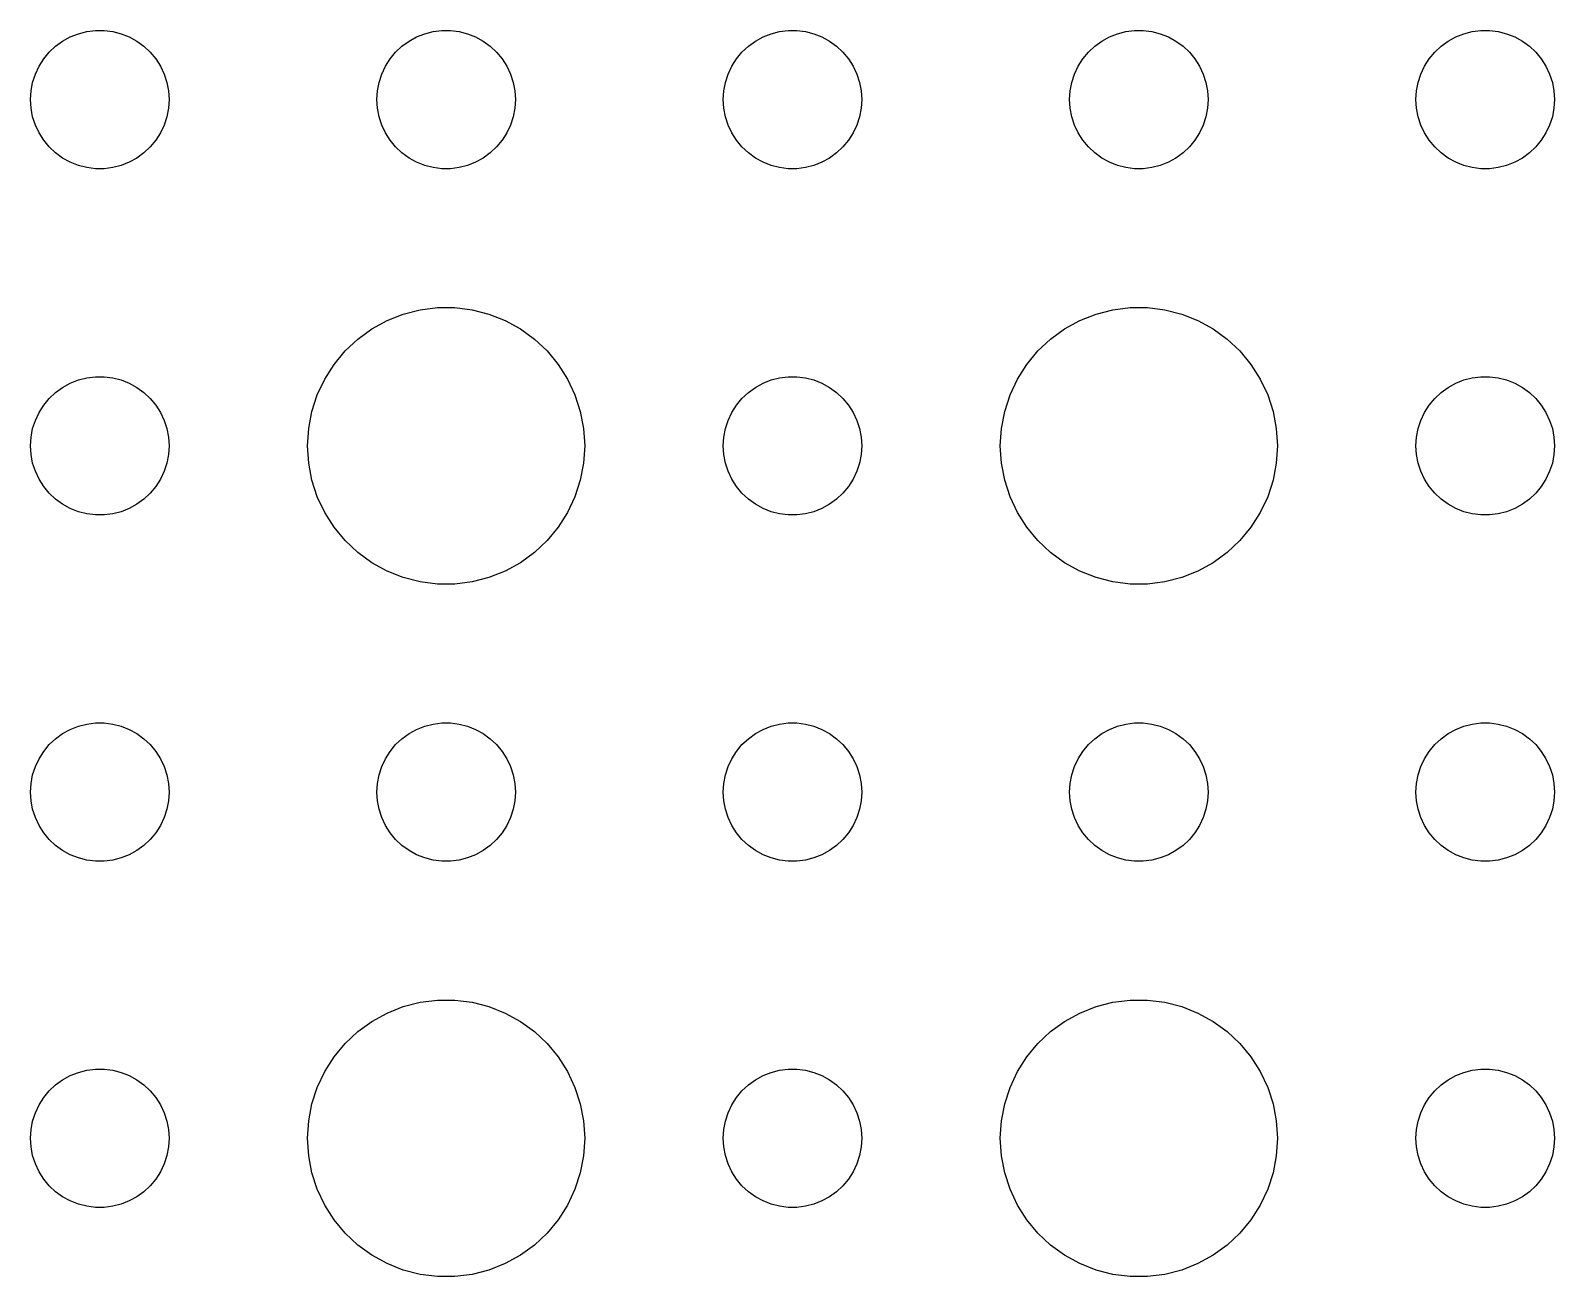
# Model space of a CAD drawing. Header units: metres. Extents: x -134 to 134, y 176 to 394.
# Drawn here: x -1.5 to 31.5, y 225.01 to 252 of the extents above; entities that cross this region are included whole.
import ezdxf

# ---------------------------------------------------------------- set-up
doc = ezdxf.new("R2010")
doc.units = ezdxf.units.M

msp = doc.modelspace()

# ---------------------------------------------------------------- linework, layer by layer
for p, q in [((-0.80373, 251.766), (-0.63866, 251.857)), ((-0.63866, 251.857), (-0.46352, 251.927)), ((-0.46352, 251.927), (-0.28107, 251.973)), ((-0.28107, 251.973), (-0.09418, 251.997)), ((-0.09418, 251.997), (0.09418, 251.997)), ((0.09418, 251.997), (0.28107, 251.973)), ((0.28107, 251.973), (0.46352, 251.927)), ((0.46352, 251.927), (0.63866, 251.857)), ((0.63866, 251.857), (0.80373, 251.766)), ((6.69626, 251.766), (6.86133, 251.857)), ((6.86133, 251.857), (7.03647, 251.927)), ((7.03647, 251.927), (7.21892, 251.973)), ((7.21892, 251.973), (7.40581, 251.997)), ((7.40581, 251.997), (7.59418, 251.997)), ((7.59418, 251.997), (7.78107, 251.973)), ((7.78107, 251.973), (7.96352, 251.927)), ((7.96352, 251.927), (8.13866, 251.857)), ((8.13866, 251.857), (8.30373, 251.766)), ((14.1963, 251.766), (14.3613, 251.857)), ((14.3613, 251.857), (14.5365, 251.927)), ((14.5365, 251.927), (14.7189, 251.973)), ((14.7189, 251.973), (14.9058, 251.997)), ((14.9058, 251.997), (15.0942, 251.997)), ((15.0942, 251.997), (15.2811, 251.973)), ((15.2811, 251.973), (15.4635, 251.927)), ((15.4635, 251.927), (15.6387, 251.857)), ((15.6387, 251.857), (15.8037, 251.766)), ((21.6963, 251.766), (21.8613, 251.857)), ((21.8613, 251.857), (22.0365, 251.927)), ((22.0365, 251.927), (22.2189, 251.973)), ((22.2189, 251.973), (22.4058, 251.997)), ((22.4058, 251.997), (22.5942, 251.997)), ((22.5942, 251.997), (22.7811, 251.973)), ((22.7811, 251.973), (22.9635, 251.927)), ((22.9635, 251.927), (23.1387, 251.857)), ((23.1387, 251.857), (23.3037, 251.766)), ((29.1963, 251.766), (29.3613, 251.857)), ((29.3613, 251.857), (29.5365, 251.927)), ((29.5365, 251.927), (29.7189, 251.973)), ((29.7189, 251.973), (29.9058, 251.997)), ((29.9058, 251.997), (30.0942, 251.997)), ((30.0942, 251.997), (30.2811, 251.973)), ((30.2811, 251.973), (30.4635, 251.927)), ((30.4635, 251.927), (30.6387, 251.857)), ((30.6387, 251.857), (30.8037, 251.766)), ((-1.21352, 251.382), (-1.09344, 251.527)), ((-1.09344, 251.527), (-0.95613, 251.656)), ((-0.95613, 251.656), (-0.80373, 251.766)), ((0.80373, 251.766), (0.95613, 251.656)), ((0.95613, 251.656), (1.09344, 251.527)), ((1.09344, 251.527), (1.21352, 251.382)), ((6.28647, 251.382), (6.40654, 251.527)), ((6.40654, 251.527), (6.54385, 251.656)), ((6.54385, 251.656), (6.69626, 251.766)), ((8.30373, 251.766), (8.45613, 251.656)), ((8.45613, 251.656), (8.59344, 251.527)), ((8.59344, 251.527), (8.71352, 251.382)), ((13.7865, 251.382), (13.9065, 251.527)), ((13.9065, 251.527), (14.0439, 251.656)), ((14.0439, 251.656), (14.1963, 251.766)), ((15.8037, 251.766), (15.9561, 251.656)), ((15.9561, 251.656), (16.0934, 251.527)), ((16.0934, 251.527), (16.2135, 251.382)), ((21.2865, 251.382), (21.4065, 251.527)), ((21.4065, 251.527), (21.5439, 251.656)), ((21.5439, 251.656), (21.6963, 251.766)), ((23.3037, 251.766), (23.4561, 251.656)), ((23.4561, 251.656), (23.5934, 251.527)), ((23.5934, 251.527), (23.7135, 251.382)), ((28.7865, 251.382), (28.9065, 251.527)), ((28.9065, 251.527), (29.0439, 251.656)), ((29.0439, 251.656), (29.1963, 251.766)), ((30.8037, 251.766), (30.9561, 251.656)), ((30.9561, 251.656), (31.0934, 251.527)), ((31.0934, 251.527), (31.2135, 251.382)), ((-1.39465, 251.052), (-1.31445, 251.223)), ((-1.31445, 251.223), (-1.21352, 251.382)), ((1.21352, 251.382), (1.31445, 251.223)), ((1.31445, 251.223), (1.39465, 251.052)), ((6.10533, 251.052), (6.18553, 251.223)), ((6.18553, 251.223), (6.28647, 251.382)), ((8.71352, 251.382), (8.81445, 251.223)), ((8.81445, 251.223), (8.89465, 251.052)), ((13.6053, 251.052), (13.6855, 251.223)), ((13.6855, 251.223), (13.7865, 251.382)), ((16.2135, 251.382), (16.3145, 251.223)), ((16.3145, 251.223), (16.3947, 251.052)), ((21.1053, 251.052), (21.1855, 251.223)), ((21.1855, 251.223), (21.2865, 251.382)), ((23.7135, 251.382), (23.8145, 251.223)), ((23.8145, 251.223), (23.8947, 251.052)), ((28.6053, 251.052), (28.6855, 251.223)), ((28.6855, 251.223), (28.7865, 251.382)), ((31.2135, 251.382), (31.3145, 251.223)), ((31.3145, 251.223), (31.3947, 251.052)), ((-1.48816, 250.688), (-1.45287, 250.873)), ((-1.45287, 250.873), (-1.39465, 251.052)), ((1.39465, 251.052), (1.45287, 250.873)), ((1.45287, 250.873), (1.48816, 250.688)), ((6.01183, 250.688), (6.04712, 250.873)), ((6.04712, 250.873), (6.10533, 251.052)), ((8.89465, 251.052), (8.95287, 250.873)), ((8.95287, 250.873), (8.98816, 250.688)), ((13.5118, 250.688), (13.5471, 250.873)), ((13.5471, 250.873), (13.6053, 251.052)), ((16.3947, 251.052), (16.4529, 250.873)), ((16.4529, 250.873), (16.4882, 250.688)), ((21.0118, 250.688), (21.0471, 250.873)), ((21.0471, 250.873), (21.1053, 251.052)), ((23.8947, 251.052), (23.9529, 250.873)), ((23.9529, 250.873), (23.9882, 250.688)), ((28.5118, 250.688), (28.5471, 250.873)), ((28.5471, 250.873), (28.6053, 251.052)), ((31.3947, 251.052), (31.4529, 250.873)), ((31.4529, 250.873), (31.4882, 250.688)), ((-1.5, 250.5), (-1.48816, 250.688)), ((-1.48816, 250.312), (-1.5, 250.5)), ((1.48816, 250.688), (1.5, 250.5)), ((1.5, 250.5), (1.48816, 250.312)), ((6, 250.5), (6.01183, 250.688)), ((6.01183, 250.312), (6, 250.5)), ((8.98816, 250.688), (9, 250.5)), ((9, 250.5), (8.98816, 250.312)), ((13.5, 250.5), (13.5118, 250.688)), ((13.5118, 250.312), (13.5, 250.5)), ((16.4882, 250.688), (16.5, 250.5)), ((16.5, 250.5), (16.4882, 250.312)), ((21, 250.5), (21.0118, 250.688)), ((21.0118, 250.312), (21, 250.5)), ((23.9882, 250.688), (24, 250.5)), ((24, 250.5), (23.9882, 250.312)), ((28.5, 250.5), (28.5118, 250.688)), ((28.5118, 250.312), (28.5, 250.5)), ((31.4882, 250.688), (31.5, 250.5)), ((31.5, 250.5), (31.4882, 250.312)), ((-1.45287, 250.127), (-1.48816, 250.312)), ((1.48816, 250.312), (1.45287, 250.127)), ((6.04712, 250.127), (6.01183, 250.312)), ((8.98816, 250.312), (8.95287, 250.127)), ((13.5471, 250.127), (13.5118, 250.312)), ((16.4882, 250.312), (16.4529, 250.127)), ((21.0471, 250.127), (21.0118, 250.312)), ((23.9882, 250.312), (23.9529, 250.127)), ((28.5471, 250.127), (28.5118, 250.312)), ((31.4882, 250.312), (31.4529, 250.127)), ((-1.39465, 249.948), (-1.45287, 250.127)), ((-1.31445, 249.777), (-1.39465, 249.948)), ((1.39465, 249.948), (1.31445, 249.777)), ((1.45287, 250.127), (1.39465, 249.948)), ((6.10533, 249.948), (6.04712, 250.127)), ((6.18553, 249.777), (6.10533, 249.948)), ((8.89465, 249.948), (8.81445, 249.777)), ((8.95287, 250.127), (8.89465, 249.948)), ((13.6053, 249.948), (13.5471, 250.127)), ((13.6855, 249.777), (13.6053, 249.948)), ((16.3947, 249.948), (16.3145, 249.777)), ((16.4529, 250.127), (16.3947, 249.948)), ((21.1053, 249.948), (21.0471, 250.127)), ((21.1855, 249.777), (21.1053, 249.948)), ((23.8947, 249.948), (23.8145, 249.777)), ((23.9529, 250.127), (23.8947, 249.948)), ((28.6053, 249.948), (28.5471, 250.127)), ((28.6855, 249.777), (28.6053, 249.948)), ((31.3947, 249.948), (31.3145, 249.777)), ((31.4529, 250.127), (31.3947, 249.948)), ((-1.21352, 249.618), (-1.31445, 249.777)), ((-1.09344, 249.473), (-1.21352, 249.618)), ((1.21352, 249.618), (1.09344, 249.473)), ((1.31445, 249.777), (1.21352, 249.618)), ((6.28647, 249.618), (6.18553, 249.777)), ((6.40654, 249.473), (6.28647, 249.618)), ((8.71352, 249.618), (8.59344, 249.473)), ((8.81445, 249.777), (8.71352, 249.618)), ((13.7865, 249.618), (13.6855, 249.777)), ((13.9065, 249.473), (13.7865, 249.618)), ((16.2135, 249.618), (16.0934, 249.473)), ((16.3145, 249.777), (16.2135, 249.618)), ((21.2865, 249.618), (21.1855, 249.777)), ((21.4065, 249.473), (21.2865, 249.618)), ((23.7135, 249.618), (23.5934, 249.473)), ((23.8145, 249.777), (23.7135, 249.618)), ((28.7865, 249.618), (28.6855, 249.777)), ((28.9065, 249.473), (28.7865, 249.618)), ((31.2135, 249.618), (31.0934, 249.473)), ((31.3145, 249.777), (31.2135, 249.618)), ((-0.95613, 249.344), (-1.09344, 249.473)), ((-0.80373, 249.234), (-0.95613, 249.344)), ((-0.63866, 249.143), (-0.80373, 249.234)), ((0.80373, 249.234), (0.63866, 249.143)), ((0.95613, 249.344), (0.80373, 249.234)), ((1.09344, 249.473), (0.95613, 249.344)), ((6.54385, 249.344), (6.40654, 249.473)), ((6.69626, 249.234), (6.54385, 249.344)), ((6.86133, 249.143), (6.69626, 249.234)), ((8.30373, 249.234), (8.13866, 249.143)), ((8.45613, 249.344), (8.30373, 249.234)), ((8.59344, 249.473), (8.45613, 249.344)), ((14.0439, 249.344), (13.9065, 249.473)), ((14.1963, 249.234), (14.0439, 249.344)), ((14.3613, 249.143), (14.1963, 249.234)), ((15.8037, 249.234), (15.6387, 249.143)), ((15.9561, 249.344), (15.8037, 249.234)), ((16.0934, 249.473), (15.9561, 249.344)), ((21.5439, 249.344), (21.4065, 249.473)), ((21.6963, 249.234), (21.5439, 249.344)), ((21.8613, 249.143), (21.6963, 249.234)), ((23.3037, 249.234), (23.1387, 249.143)), ((23.4561, 249.344), (23.3037, 249.234)), ((23.5934, 249.473), (23.4561, 249.344)), ((29.0439, 249.344), (28.9065, 249.473)), ((29.1963, 249.234), (29.0439, 249.344)), ((29.3613, 249.143), (29.1963, 249.234)), ((30.8037, 249.234), (30.6387, 249.143)), ((30.9561, 249.344), (30.8037, 249.234)), ((31.0934, 249.473), (30.9561, 249.344)), ((-0.46352, 249.073), (-0.63866, 249.143)), ((-0.28107, 249.027), (-0.46352, 249.073)), ((-0.09418, 249.003), (-0.28107, 249.027)), ((0.09418, 249.003), (-0.09418, 249.003)), ((0.28107, 249.027), (0.09418, 249.003)), ((0.46352, 249.073), (0.28107, 249.027)), ((0.63866, 249.143), (0.46352, 249.073)), ((7.03647, 249.073), (6.86133, 249.143)), ((7.21892, 249.027), (7.03647, 249.073)), ((7.40581, 249.003), (7.21892, 249.027)), ((7.59418, 249.003), (7.40581, 249.003)), ((7.78107, 249.027), (7.59418, 249.003)), ((7.96352, 249.073), (7.78107, 249.027)), ((8.13866, 249.143), (7.96352, 249.073)), ((14.5365, 249.073), (14.3613, 249.143)), ((14.7189, 249.027), (14.5365, 249.073)), ((14.9058, 249.003), (14.7189, 249.027)), ((15.0942, 249.003), (14.9058, 249.003)), ((15.2811, 249.027), (15.0942, 249.003)), ((15.4635, 249.073), (15.2811, 249.027)), ((15.6387, 249.143), (15.4635, 249.073)), ((22.0365, 249.073), (21.8613, 249.143)), ((22.2189, 249.027), (22.0365, 249.073)), ((22.4058, 249.003), (22.2189, 249.027)), ((22.5942, 249.003), (22.4058, 249.003)), ((22.7811, 249.027), (22.5942, 249.003)), ((22.9635, 249.073), (22.7811, 249.027)), ((23.1387, 249.143), (22.9635, 249.073)), ((29.5365, 249.073), (29.3613, 249.143)), ((29.7189, 249.027), (29.5365, 249.073)), ((29.9058, 249.003), (29.7189, 249.027)), ((30.0942, 249.003), (29.9058, 249.003)), ((30.2811, 249.027), (30.0942, 249.003)), ((30.4635, 249.073), (30.2811, 249.027)), ((30.6387, 249.143), (30.4635, 249.073)), ((6.22266, 245.714), (6.57294, 245.853)), ((6.57294, 245.853), (6.93785, 245.947)), ((6.93785, 245.947), (7.31161, 245.994)), ((7.31161, 245.994), (7.68837, 245.994)), ((7.68837, 245.994), (8.06213, 245.947)), ((8.06213, 245.947), (8.42705, 245.853)), ((8.42705, 245.853), (8.77733, 245.714)), ((21.2227, 245.714), (21.5729, 245.853)), ((21.5729, 245.853), (21.9379, 245.947)), ((21.9379, 245.947), (22.3116, 245.994)), ((22.3116, 245.994), (22.6884, 245.994)), ((22.6884, 245.994), (23.0621, 245.947)), ((23.0621, 245.947), (23.427, 245.853)), ((23.427, 245.853), (23.7773, 245.714)), ((5.58772, 245.312), (5.89252, 245.533)), ((5.89252, 245.533), (6.22266, 245.714)), ((8.77733, 245.714), (9.10747, 245.533)), ((9.10747, 245.533), (9.41226, 245.312)), ((20.5877, 245.312), (20.8925, 245.533)), ((20.8925, 245.533), (21.2227, 245.714)), ((23.7773, 245.714), (24.1075, 245.533)), ((24.1075, 245.533), (24.4123, 245.312)), ((5.31308, 245.054), (5.58772, 245.312)), ((9.41226, 245.312), (9.6869, 245.054)), ((20.3131, 245.054), (20.5877, 245.312)), ((24.4123, 245.312), (24.6869, 245.054)), ((5.07294, 244.763), (5.31308, 245.054)), ((9.6869, 245.054), (9.92705, 244.763)), ((20.0729, 244.763), (20.3131, 245.054)), ((24.6869, 245.054), (24.927, 244.763)), ((4.87108, 244.445), (5.07294, 244.763)), ((9.92705, 244.763), (10.1289, 244.445)), ((19.8711, 244.445), (20.0729, 244.763)), ((24.927, 244.763), (25.1289, 244.445)), ((-0.95613, 244.156), (-0.80373, 244.266)), ((-0.80373, 244.266), (-0.63866, 244.357)), ((-0.63866, 244.357), (-0.46352, 244.427)), ((-0.46352, 244.427), (-0.28107, 244.473)), ((-0.28107, 244.473), (-0.09418, 244.497)), ((-0.09418, 244.497), (0.09418, 244.497)), ((0.09418, 244.497), (0.28107, 244.473)), ((0.28107, 244.473), (0.46352, 244.427)), ((0.46352, 244.427), (0.63866, 244.357)), ((0.63866, 244.357), (0.80373, 244.266)), ((0.80373, 244.266), (0.95613, 244.156)), ((4.71066, 244.104), (4.87108, 244.445)), ((10.1289, 244.445), (10.2893, 244.104)), ((14.0439, 244.156), (14.1963, 244.266)), ((14.1963, 244.266), (14.3613, 244.357)), ((14.3613, 244.357), (14.5365, 244.427)), ((14.5365, 244.427), (14.7189, 244.473)), ((14.7189, 244.473), (14.9058, 244.497)), ((14.9058, 244.497), (15.0942, 244.497)), ((15.0942, 244.497), (15.2811, 244.473)), ((15.2811, 244.473), (15.4635, 244.427)), ((15.4635, 244.427), (15.6387, 244.357)), ((15.6387, 244.357), (15.8037, 244.266)), ((15.8037, 244.266), (15.9561, 244.156)), ((19.7107, 244.104), (19.8711, 244.445)), ((25.1289, 244.445), (25.2893, 244.104)), ((29.0439, 244.156), (29.1963, 244.266)), ((29.1963, 244.266), (29.3613, 244.357)), ((29.3613, 244.357), (29.5365, 244.427)), ((29.5365, 244.427), (29.7189, 244.473)), ((29.7189, 244.473), (29.9058, 244.497)), ((29.9058, 244.497), (30.0942, 244.497)), ((30.0942, 244.497), (30.2811, 244.473)), ((30.2811, 244.473), (30.4635, 244.427)), ((30.4635, 244.427), (30.6387, 244.357)), ((30.6387, 244.357), (30.8037, 244.266)), ((30.8037, 244.266), (30.9561, 244.156)), ((-1.31445, 243.723), (-1.21352, 243.882)), ((-1.21352, 243.882), (-1.09344, 244.027)), ((-1.09344, 244.027), (-0.95613, 244.156)), ((0.95613, 244.156), (1.09344, 244.027)), ((1.09344, 244.027), (1.21352, 243.882)), ((1.21352, 243.882), (1.31445, 243.723)), ((4.59424, 243.746), (4.71066, 244.104)), ((10.2893, 244.104), (10.4057, 243.746)), ((13.6855, 243.723), (13.7865, 243.882)), ((13.7865, 243.882), (13.9065, 244.027)), ((13.9065, 244.027), (14.0439, 244.156)), ((15.9561, 244.156), (16.0934, 244.027)), ((16.0934, 244.027), (16.2135, 243.882)), ((16.2135, 243.882), (16.3145, 243.723)), ((19.5942, 243.746), (19.7107, 244.104)), ((25.2893, 244.104), (25.4057, 243.746)), ((28.6855, 243.723), (28.7865, 243.882)), ((28.7865, 243.882), (28.9065, 244.027)), ((28.9065, 244.027), (29.0439, 244.156)), ((30.9561, 244.156), (31.0934, 244.027)), ((31.0934, 244.027), (31.2135, 243.882)), ((31.2135, 243.882), (31.3145, 243.723)), ((-1.45287, 243.373), (-1.39465, 243.552)), ((-1.39465, 243.552), (-1.31445, 243.723)), ((1.31445, 243.723), (1.39465, 243.552)), ((1.39465, 243.552), (1.45287, 243.373)), ((4.52365, 243.376), (4.59424, 243.746)), ((10.4057, 243.746), (10.4763, 243.376)), ((13.5471, 243.373), (13.6053, 243.552)), ((13.6053, 243.552), (13.6855, 243.723)), ((16.3145, 243.723), (16.3947, 243.552)), ((16.3947, 243.552), (16.4529, 243.373)), ((19.5237, 243.376), (19.5942, 243.746)), ((25.4057, 243.746), (25.4763, 243.376)), ((28.5471, 243.373), (28.6053, 243.552)), ((28.6053, 243.552), (28.6855, 243.723)), ((31.3145, 243.723), (31.3947, 243.552)), ((31.3947, 243.552), (31.4529, 243.373)), ((-1.48816, 243.188), (-1.45287, 243.373)), ((1.45287, 243.373), (1.48816, 243.188)), ((4.5, 243), (4.52365, 243.376)), ((10.4763, 243.376), (10.5, 243)), ((13.5118, 243.188), (13.5471, 243.373)), ((16.4529, 243.373), (16.4882, 243.188)), ((19.5, 243), (19.5237, 243.376)), ((25.4763, 243.376), (25.5, 243)), ((28.5118, 243.188), (28.5471, 243.373)), ((31.4529, 243.373), (31.4882, 243.188)), ((-1.5, 243), (-1.48816, 243.188)), ((-1.48816, 242.812), (-1.5, 243)), ((1.48816, 243.188), (1.5, 243)), ((1.5, 243), (1.48816, 242.812)), ((4.52365, 242.624), (4.5, 243)), ((10.5, 243), (10.4763, 242.624)), ((13.5, 243), (13.5118, 243.188)), ((13.5118, 242.812), (13.5, 243)), ((16.4882, 243.188), (16.5, 243)), ((16.5, 243), (16.4882, 242.812)), ((19.5237, 242.624), (19.5, 243)), ((25.5, 243), (25.4763, 242.624)), ((28.5, 243), (28.5118, 243.188)), ((28.5118, 242.812), (28.5, 243)), ((31.4882, 243.188), (31.5, 243)), ((31.5, 243), (31.4882, 242.812)), ((-1.45287, 242.627), (-1.48816, 242.812)), ((-1.39465, 242.448), (-1.45287, 242.627)), ((1.45287, 242.627), (1.39465, 242.448)), ((1.48816, 242.812), (1.45287, 242.627)), ((4.59424, 242.254), (4.52365, 242.624)), ((10.4763, 242.624), (10.4057, 242.254)), ((13.5471, 242.627), (13.5118, 242.812)), ((13.6053, 242.448), (13.5471, 242.627)), ((16.4529, 242.627), (16.3947, 242.448)), ((16.4882, 242.812), (16.4529, 242.627)), ((19.5942, 242.254), (19.5237, 242.624)), ((25.4763, 242.624), (25.4057, 242.254)), ((28.5471, 242.627), (28.5118, 242.812)), ((28.6053, 242.448), (28.5471, 242.627)), ((31.4529, 242.627), (31.3947, 242.448)), ((31.4882, 242.812), (31.4529, 242.627)), ((-1.31445, 242.277), (-1.39465, 242.448)), ((-1.21352, 242.118), (-1.31445, 242.277)), ((1.31445, 242.277), (1.21352, 242.118)), ((1.39465, 242.448), (1.31445, 242.277)), ((4.71066, 241.896), (4.59424, 242.254)), ((10.4057, 242.254), (10.2893, 241.896)), ((13.6855, 242.277), (13.6053, 242.448)), ((13.7865, 242.118), (13.6855, 242.277)), ((16.3145, 242.277), (16.2135, 242.118)), ((16.3947, 242.448), (16.3145, 242.277)), ((19.7107, 241.896), (19.5942, 242.254)), ((25.4057, 242.254), (25.2893, 241.896)), ((28.6855, 242.277), (28.6053, 242.448)), ((28.7865, 242.118), (28.6855, 242.277)), ((31.3145, 242.277), (31.2135, 242.118)), ((31.3947, 242.448), (31.3145, 242.277)), ((-1.09344, 241.973), (-1.21352, 242.118)), ((-0.95613, 241.844), (-1.09344, 241.973)), ((1.09344, 241.973), (0.95613, 241.844)), ((1.21352, 242.118), (1.09344, 241.973)), ((4.87108, 241.555), (4.71066, 241.896)), ((10.2893, 241.896), (10.1289, 241.555)), ((13.9065, 241.973), (13.7865, 242.118)), ((14.0439, 241.844), (13.9065, 241.973)), ((16.0934, 241.973), (15.9561, 241.844)), ((16.2135, 242.118), (16.0934, 241.973)), ((19.8711, 241.555), (19.7107, 241.896)), ((25.2893, 241.896), (25.1289, 241.555)), ((28.9065, 241.973), (28.7865, 242.118)), ((29.0439, 241.844), (28.9065, 241.973)), ((31.0934, 241.973), (30.9561, 241.844)), ((31.2135, 242.118), (31.0934, 241.973)), ((-0.80373, 241.734), (-0.95613, 241.844)), ((-0.63866, 241.643), (-0.80373, 241.734)), ((-0.46352, 241.573), (-0.63866, 241.643)), ((-0.28107, 241.527), (-0.46352, 241.573)), ((0.46352, 241.573), (0.28107, 241.527)), ((0.63866, 241.643), (0.46352, 241.573)), ((0.80373, 241.734), (0.63866, 241.643)), ((0.95613, 241.844), (0.80373, 241.734)), ((14.1963, 241.734), (14.0439, 241.844)), ((14.3613, 241.643), (14.1963, 241.734)), ((14.5365, 241.573), (14.3613, 241.643)), ((14.7189, 241.527), (14.5365, 241.573)), ((15.4635, 241.573), (15.2811, 241.527)), ((15.6387, 241.643), (15.4635, 241.573)), ((15.8037, 241.734), (15.6387, 241.643)), ((15.9561, 241.844), (15.8037, 241.734)), ((29.1963, 241.734), (29.0439, 241.844)), ((29.3613, 241.643), (29.1963, 241.734)), ((29.5365, 241.573), (29.3613, 241.643)), ((29.7189, 241.527), (29.5365, 241.573)), ((30.4635, 241.573), (30.2811, 241.527)), ((30.6387, 241.643), (30.4635, 241.573)), ((30.8037, 241.734), (30.6387, 241.643)), ((30.9561, 241.844), (30.8037, 241.734)), ((-0.09418, 241.503), (-0.28107, 241.527)), ((0.09418, 241.503), (-0.09418, 241.503)), ((0.28107, 241.527), (0.09418, 241.503)), ((5.07294, 241.237), (4.87108, 241.555)), ((5.31308, 240.946), (5.07294, 241.237)), ((9.92705, 241.237), (9.6869, 240.946)), ((10.1289, 241.555), (9.92705, 241.237)), ((14.9058, 241.503), (14.7189, 241.527)), ((15.0942, 241.503), (14.9058, 241.503)), ((15.2811, 241.527), (15.0942, 241.503)), ((20.0729, 241.237), (19.8711, 241.555)), ((20.3131, 240.946), (20.0729, 241.237)), ((24.927, 241.237), (24.6869, 240.946)), ((25.1289, 241.555), (24.927, 241.237)), ((29.9058, 241.503), (29.7189, 241.527)), ((30.0942, 241.503), (29.9058, 241.503)), ((30.2811, 241.527), (30.0942, 241.503)), ((5.58772, 240.688), (5.31308, 240.946)), ((9.6869, 240.946), (9.41226, 240.688)), ((20.5877, 240.688), (20.3131, 240.946)), ((24.6869, 240.946), (24.4123, 240.688)), ((5.89252, 240.467), (5.58772, 240.688)), ((9.41226, 240.688), (9.10747, 240.467)), ((20.8925, 240.467), (20.5877, 240.688)), ((24.4123, 240.688), (24.1075, 240.467)), ((6.22266, 240.286), (5.89252, 240.467)), ((6.57294, 240.147), (6.22266, 240.286)), ((8.77733, 240.286), (8.42705, 240.147)), ((9.10747, 240.467), (8.77733, 240.286)), ((21.2227, 240.286), (20.8925, 240.467)), ((21.5729, 240.147), (21.2227, 240.286)), ((23.7773, 240.286), (23.427, 240.147)), ((24.1075, 240.467), (23.7773, 240.286)), ((6.93785, 240.053), (6.57294, 240.147)), ((7.31161, 240.006), (6.93785, 240.053)), ((7.68837, 240.006), (7.31161, 240.006)), ((8.06213, 240.053), (7.68837, 240.006)), ((8.42705, 240.147), (8.06213, 240.053)), ((21.9379, 240.053), (21.5729, 240.147)), ((22.3116, 240.006), (21.9379, 240.053)), ((22.6884, 240.006), (22.3116, 240.006)), ((23.0621, 240.053), (22.6884, 240.006)), ((23.427, 240.147), (23.0621, 240.053)), ((-0.46352, 236.927), (-0.28107, 236.973)), ((-0.28107, 236.973), (-0.09418, 236.997)), ((-0.09418, 236.997), (0.09418, 236.997)), ((0.09418, 236.997), (0.28107, 236.973)), ((0.28107, 236.973), (0.46352, 236.927)), ((7.03647, 236.927), (7.21892, 236.973)), ((7.21892, 236.973), (7.40581, 236.997)), ((7.40581, 236.997), (7.59418, 236.997)), ((7.59418, 236.997), (7.78107, 236.973)), ((7.78107, 236.973), (7.96352, 236.927)), ((14.5365, 236.927), (14.7189, 236.973)), ((14.7189, 236.973), (14.9058, 236.997)), ((14.9058, 236.997), (15.0942, 236.997)), ((15.0942, 236.997), (15.2811, 236.973)), ((15.2811, 236.973), (15.4635, 236.927)), ((22.0365, 236.927), (22.2189, 236.973)), ((22.2189, 236.973), (22.4058, 236.997)), ((22.4058, 236.997), (22.5942, 236.997)), ((22.5942, 236.997), (22.7811, 236.973)), ((22.7811, 236.973), (22.9635, 236.927)), ((29.5365, 236.927), (29.7189, 236.973)), ((29.7189, 236.973), (29.9058, 236.997)), ((29.9058, 236.997), (30.0942, 236.997)), ((30.0942, 236.997), (30.2811, 236.973)), ((30.2811, 236.973), (30.4635, 236.927)), ((-1.09344, 236.527), (-0.95613, 236.656)), ((-0.95613, 236.656), (-0.80373, 236.766)), ((-0.80373, 236.766), (-0.63866, 236.857)), ((-0.63866, 236.857), (-0.46352, 236.927)), ((0.46352, 236.927), (0.63866, 236.857)), ((0.63866, 236.857), (0.80373, 236.766)), ((0.80373, 236.766), (0.95613, 236.656)), ((0.95613, 236.656), (1.09344, 236.527)), ((6.40654, 236.527), (6.54385, 236.656)), ((6.54385, 236.656), (6.69626, 236.766)), ((6.69626, 236.766), (6.86133, 236.857)), ((6.86133, 236.857), (7.03647, 236.927)), ((7.96352, 236.927), (8.13866, 236.857)), ((8.13866, 236.857), (8.30373, 236.766)), ((8.30373, 236.766), (8.45613, 236.656)), ((8.45613, 236.656), (8.59344, 236.527)), ((13.9065, 236.527), (14.0439, 236.656)), ((14.0439, 236.656), (14.1963, 236.766)), ((14.1963, 236.766), (14.3613, 236.857)), ((14.3613, 236.857), (14.5365, 236.927)), ((15.4635, 236.927), (15.6387, 236.857)), ((15.6387, 236.857), (15.8037, 236.766)), ((15.8037, 236.766), (15.9561, 236.656)), ((15.9561, 236.656), (16.0934, 236.527)), ((21.4065, 236.527), (21.5439, 236.656)), ((21.5439, 236.656), (21.6963, 236.766)), ((21.6963, 236.766), (21.8613, 236.857)), ((21.8613, 236.857), (22.0365, 236.927)), ((22.9635, 236.927), (23.1387, 236.857)), ((23.1387, 236.857), (23.3037, 236.766)), ((23.3037, 236.766), (23.4561, 236.656)), ((23.4561, 236.656), (23.5934, 236.527)), ((28.9065, 236.527), (29.0439, 236.656)), ((29.0439, 236.656), (29.1963, 236.766)), ((29.1963, 236.766), (29.3613, 236.857)), ((29.3613, 236.857), (29.5365, 236.927)), ((30.4635, 236.927), (30.6387, 236.857)), ((30.6387, 236.857), (30.8037, 236.766)), ((30.8037, 236.766), (30.9561, 236.656)), ((30.9561, 236.656), (31.0934, 236.527)), ((-1.31445, 236.223), (-1.21352, 236.382)), ((-1.21352, 236.382), (-1.09344, 236.527)), ((1.09344, 236.527), (1.21352, 236.382)), ((1.21352, 236.382), (1.31445, 236.223)), ((6.18553, 236.223), (6.28647, 236.382)), ((6.28647, 236.382), (6.40654, 236.527)), ((8.59344, 236.527), (8.71352, 236.382)), ((8.71352, 236.382), (8.81445, 236.223)), ((13.6855, 236.223), (13.7865, 236.382)), ((13.7865, 236.382), (13.9065, 236.527)), ((16.0934, 236.527), (16.2135, 236.382)), ((16.2135, 236.382), (16.3145, 236.223)), ((21.1855, 236.223), (21.2865, 236.382)), ((21.2865, 236.382), (21.4065, 236.527)), ((23.5934, 236.527), (23.7135, 236.382)), ((23.7135, 236.382), (23.8145, 236.223)), ((28.6855, 236.223), (28.7865, 236.382)), ((28.7865, 236.382), (28.9065, 236.527)), ((31.0934, 236.527), (31.2135, 236.382)), ((31.2135, 236.382), (31.3145, 236.223)), ((-1.45287, 235.873), (-1.39465, 236.052)), ((-1.39465, 236.052), (-1.31445, 236.223)), ((1.31445, 236.223), (1.39465, 236.052)), ((1.39465, 236.052), (1.45287, 235.873)), ((6.04712, 235.873), (6.10533, 236.052)), ((6.10533, 236.052), (6.18553, 236.223)), ((8.81445, 236.223), (8.89465, 236.052)), ((8.89465, 236.052), (8.95287, 235.873)), ((13.5471, 235.873), (13.6053, 236.052)), ((13.6053, 236.052), (13.6855, 236.223)), ((16.3145, 236.223), (16.3947, 236.052)), ((16.3947, 236.052), (16.4529, 235.873)), ((21.0471, 235.873), (21.1053, 236.052)), ((21.1053, 236.052), (21.1855, 236.223)), ((23.8145, 236.223), (23.8947, 236.052)), ((23.8947, 236.052), (23.9529, 235.873)), ((28.5471, 235.873), (28.6053, 236.052)), ((28.6053, 236.052), (28.6855, 236.223)), ((31.3145, 236.223), (31.3947, 236.052)), ((31.3947, 236.052), (31.4529, 235.873)), ((-1.5, 235.5), (-1.48816, 235.688)), ((-1.48816, 235.688), (-1.45287, 235.873)), ((1.45287, 235.873), (1.48816, 235.688)), ((1.48816, 235.688), (1.5, 235.5)), ((6, 235.5), (6.01183, 235.688)), ((6.01183, 235.688), (6.04712, 235.873)), ((8.95287, 235.873), (8.98816, 235.688)), ((8.98816, 235.688), (9, 235.5)), ((13.5, 235.5), (13.5118, 235.688)), ((13.5118, 235.688), (13.5471, 235.873)), ((16.4529, 235.873), (16.4882, 235.688)), ((16.4882, 235.688), (16.5, 235.5)), ((21, 235.5), (21.0118, 235.688)), ((21.0118, 235.688), (21.0471, 235.873)), ((23.9529, 235.873), (23.9882, 235.688)), ((23.9882, 235.688), (24, 235.5)), ((28.5, 235.5), (28.5118, 235.688)), ((28.5118, 235.688), (28.5471, 235.873)), ((31.4529, 235.873), (31.4882, 235.688)), ((31.4882, 235.688), (31.5, 235.5)), ((-1.48816, 235.312), (-1.5, 235.5)), ((-1.45287, 235.127), (-1.48816, 235.312)), ((1.48816, 235.312), (1.45287, 235.127)), ((1.5, 235.5), (1.48816, 235.312)), ((6.01183, 235.312), (6, 235.5)), ((6.04712, 235.127), (6.01183, 235.312)), ((8.98816, 235.312), (8.95287, 235.127)), ((9, 235.5), (8.98816, 235.312)), ((13.5118, 235.312), (13.5, 235.5)), ((13.5471, 235.127), (13.5118, 235.312)), ((16.4882, 235.312), (16.4529, 235.127)), ((16.5, 235.5), (16.4882, 235.312)), ((21.0118, 235.312), (21, 235.5)), ((21.0471, 235.127), (21.0118, 235.312)), ((23.9882, 235.312), (23.9529, 235.127)), ((24, 235.5), (23.9882, 235.312)), ((28.5118, 235.312), (28.5, 235.5)), ((28.5471, 235.127), (28.5118, 235.312)), ((31.4882, 235.312), (31.4529, 235.127)), ((31.5, 235.5), (31.4882, 235.312)), ((-1.39465, 234.948), (-1.45287, 235.127)), ((1.45287, 235.127), (1.39465, 234.948)), ((6.10533, 234.948), (6.04712, 235.127)), ((8.95287, 235.127), (8.89465, 234.948)), ((13.6053, 234.948), (13.5471, 235.127)), ((16.4529, 235.127), (16.3947, 234.948)), ((21.1053, 234.948), (21.0471, 235.127)), ((23.9529, 235.127), (23.8947, 234.948)), ((28.6053, 234.948), (28.5471, 235.127)), ((31.4529, 235.127), (31.3947, 234.948)), ((-1.31445, 234.777), (-1.39465, 234.948)), ((-1.21352, 234.618), (-1.31445, 234.777)), ((1.31445, 234.777), (1.21352, 234.618)), ((1.39465, 234.948), (1.31445, 234.777)), ((6.18553, 234.777), (6.10533, 234.948)), ((6.28647, 234.618), (6.18553, 234.777)), ((8.81445, 234.777), (8.71352, 234.618)), ((8.89465, 234.948), (8.81445, 234.777)), ((13.6855, 234.777), (13.6053, 234.948)), ((13.7865, 234.618), (13.6855, 234.777)), ((16.3145, 234.777), (16.2135, 234.618)), ((16.3947, 234.948), (16.3145, 234.777)), ((21.1855, 234.777), (21.1053, 234.948)), ((21.2865, 234.618), (21.1855, 234.777)), ((23.8145, 234.777), (23.7135, 234.618)), ((23.8947, 234.948), (23.8145, 234.777)), ((28.6855, 234.777), (28.6053, 234.948)), ((28.7865, 234.618), (28.6855, 234.777)), ((31.3145, 234.777), (31.2135, 234.618)), ((31.3947, 234.948), (31.3145, 234.777)), ((-1.09344, 234.473), (-1.21352, 234.618)), ((-0.95613, 234.344), (-1.09344, 234.473)), ((-0.80373, 234.234), (-0.95613, 234.344)), ((0.95613, 234.344), (0.80373, 234.234)), ((1.09344, 234.473), (0.95613, 234.344)), ((1.21352, 234.618), (1.09344, 234.473)), ((6.40654, 234.473), (6.28647, 234.618)), ((6.54385, 234.344), (6.40654, 234.473)), ((6.69626, 234.234), (6.54385, 234.344)), ((8.45613, 234.344), (8.30373, 234.234)), ((8.59344, 234.473), (8.45613, 234.344)), ((8.71352, 234.618), (8.59344, 234.473)), ((13.9065, 234.473), (13.7865, 234.618)), ((14.0439, 234.344), (13.9065, 234.473)), ((14.1963, 234.234), (14.0439, 234.344)), ((15.9561, 234.344), (15.8037, 234.234)), ((16.0934, 234.473), (15.9561, 234.344)), ((16.2135, 234.618), (16.0934, 234.473)), ((21.4065, 234.473), (21.2865, 234.618)), ((21.5439, 234.344), (21.4065, 234.473)), ((21.6963, 234.234), (21.5439, 234.344)), ((23.4561, 234.344), (23.3037, 234.234)), ((23.5934, 234.473), (23.4561, 234.344)), ((23.7135, 234.618), (23.5934, 234.473)), ((28.9065, 234.473), (28.7865, 234.618)), ((29.0439, 234.344), (28.9065, 234.473)), ((29.1963, 234.234), (29.0439, 234.344)), ((30.9561, 234.344), (30.8037, 234.234)), ((31.0934, 234.473), (30.9561, 234.344)), ((31.2135, 234.618), (31.0934, 234.473)), ((-0.63866, 234.143), (-0.80373, 234.234)), ((-0.46352, 234.073), (-0.63866, 234.143)), ((-0.28107, 234.027), (-0.46352, 234.073)), ((-0.09418, 234.003), (-0.28107, 234.027)), ((0.09418, 234.003), (-0.09418, 234.003)), ((0.28107, 234.027), (0.09418, 234.003)), ((0.46352, 234.073), (0.28107, 234.027)), ((0.63866, 234.143), (0.46352, 234.073)), ((0.80373, 234.234), (0.63866, 234.143)), ((6.86133, 234.143), (6.69626, 234.234)), ((7.03647, 234.073), (6.86133, 234.143)), ((7.21892, 234.027), (7.03647, 234.073)), ((7.40581, 234.003), (7.21892, 234.027)), ((7.59418, 234.003), (7.40581, 234.003)), ((7.78107, 234.027), (7.59418, 234.003)), ((7.96352, 234.073), (7.78107, 234.027)), ((8.13866, 234.143), (7.96352, 234.073)), ((8.30373, 234.234), (8.13866, 234.143)), ((14.3613, 234.143), (14.1963, 234.234)), ((14.5365, 234.073), (14.3613, 234.143)), ((14.7189, 234.027), (14.5365, 234.073)), ((14.9058, 234.003), (14.7189, 234.027)), ((15.0942, 234.003), (14.9058, 234.003)), ((15.2811, 234.027), (15.0942, 234.003)), ((15.4635, 234.073), (15.2811, 234.027)), ((15.6387, 234.143), (15.4635, 234.073)), ((15.8037, 234.234), (15.6387, 234.143)), ((21.8613, 234.143), (21.6963, 234.234)), ((22.0365, 234.073), (21.8613, 234.143)), ((22.2189, 234.027), (22.0365, 234.073)), ((22.4058, 234.003), (22.2189, 234.027)), ((22.5942, 234.003), (22.4058, 234.003)), ((22.7811, 234.027), (22.5942, 234.003)), ((22.9635, 234.073), (22.7811, 234.027)), ((23.1387, 234.143), (22.9635, 234.073)), ((23.3037, 234.234), (23.1387, 234.143)), ((29.3613, 234.143), (29.1963, 234.234)), ((29.5365, 234.073), (29.3613, 234.143)), ((29.7189, 234.027), (29.5365, 234.073)), ((29.9058, 234.003), (29.7189, 234.027)), ((30.0942, 234.003), (29.9058, 234.003)), ((30.2811, 234.027), (30.0942, 234.003)), ((30.4635, 234.073), (30.2811, 234.027)), ((30.6387, 234.143), (30.4635, 234.073)), ((30.8037, 234.234), (30.6387, 234.143)), ((5.89252, 230.533), (6.22266, 230.714)), ((6.22266, 230.714), (6.57294, 230.853)), ((6.57294, 230.853), (6.93785, 230.947)), ((6.93785, 230.947), (7.31161, 230.994)), ((7.31161, 230.994), (7.68837, 230.994)), ((7.68837, 230.994), (8.06213, 230.947)), ((8.06213, 230.947), (8.42705, 230.853)), ((8.42705, 230.853), (8.77733, 230.714)), ((8.77733, 230.714), (9.10747, 230.533)), ((20.8925, 230.533), (21.2227, 230.714)), ((21.2227, 230.714), (21.5729, 230.853)), ((21.5729, 230.853), (21.9379, 230.947)), ((21.9379, 230.947), (22.3116, 230.994)), ((22.3116, 230.994), (22.6884, 230.994)), ((22.6884, 230.994), (23.0621, 230.947)), ((23.0621, 230.947), (23.427, 230.853)), ((23.427, 230.853), (23.7773, 230.714)), ((23.7773, 230.714), (24.1075, 230.533)), ((5.58772, 230.312), (5.89252, 230.533)), ((9.10747, 230.533), (9.41226, 230.312)), ((20.5877, 230.312), (20.8925, 230.533)), ((24.1075, 230.533), (24.4123, 230.312)), ((5.07294, 229.763), (5.31308, 230.054)), ((5.31308, 230.054), (5.58772, 230.312)), ((9.41226, 230.312), (9.6869, 230.054)), ((9.6869, 230.054), (9.92705, 229.763)), ((20.0729, 229.763), (20.3131, 230.054)), ((20.3131, 230.054), (20.5877, 230.312)), ((24.4123, 230.312), (24.6869, 230.054)), ((24.6869, 230.054), (24.927, 229.763)), ((4.87108, 229.445), (5.07294, 229.763)), ((9.92705, 229.763), (10.1289, 229.445)), ((19.8711, 229.445), (20.0729, 229.763)), ((24.927, 229.763), (25.1289, 229.445)), ((-0.80373, 229.266), (-0.63866, 229.357)), ((-0.63866, 229.357), (-0.46352, 229.427)), ((-0.46352, 229.427), (-0.28107, 229.473)), ((-0.28107, 229.473), (-0.09418, 229.497)), ((-0.09418, 229.497), (0.09418, 229.497)), ((0.09418, 229.497), (0.28107, 229.473)), ((0.28107, 229.473), (0.46352, 229.427)), ((0.46352, 229.427), (0.63866, 229.357)), ((0.63866, 229.357), (0.80373, 229.266)), ((4.71066, 229.104), (4.87108, 229.445)), ((10.1289, 229.445), (10.2893, 229.104)), ((14.1963, 229.266), (14.3613, 229.357)), ((14.3613, 229.357), (14.5365, 229.427)), ((14.5365, 229.427), (14.7189, 229.473)), ((14.7189, 229.473), (14.9058, 229.497)), ((14.9058, 229.497), (15.0942, 229.497)), ((15.0942, 229.497), (15.2811, 229.473)), ((15.2811, 229.473), (15.4635, 229.427)), ((15.4635, 229.427), (15.6387, 229.357)), ((15.6387, 229.357), (15.8037, 229.266)), ((19.7107, 229.104), (19.8711, 229.445)), ((25.1289, 229.445), (25.2893, 229.104)), ((29.1963, 229.266), (29.3613, 229.357)), ((29.3613, 229.357), (29.5365, 229.427)), ((29.5365, 229.427), (29.7189, 229.473)), ((29.7189, 229.473), (29.9058, 229.497)), ((29.9058, 229.497), (30.0942, 229.497)), ((30.0942, 229.497), (30.2811, 229.473)), ((30.2811, 229.473), (30.4635, 229.427)), ((30.4635, 229.427), (30.6387, 229.357)), ((30.6387, 229.357), (30.8037, 229.266)), ((-1.21352, 228.882), (-1.09344, 229.027)), ((-1.09344, 229.027), (-0.95613, 229.156)), ((-0.95613, 229.156), (-0.80373, 229.266)), ((0.80373, 229.266), (0.95613, 229.156)), ((0.95613, 229.156), (1.09344, 229.027)), ((1.09344, 229.027), (1.21352, 228.882)), ((4.59424, 228.746), (4.71066, 229.104)), ((10.2893, 229.104), (10.4057, 228.746)), ((13.7865, 228.882), (13.9065, 229.027)), ((13.9065, 229.027), (14.0439, 229.156)), ((14.0439, 229.156), (14.1963, 229.266)), ((15.8037, 229.266), (15.9561, 229.156)), ((15.9561, 229.156), (16.0934, 229.027)), ((16.0934, 229.027), (16.2135, 228.882)), ((19.5942, 228.746), (19.7107, 229.104)), ((25.2893, 229.104), (25.4057, 228.746)), ((28.7865, 228.882), (28.9065, 229.027)), ((28.9065, 229.027), (29.0439, 229.156)), ((29.0439, 229.156), (29.1963, 229.266)), ((30.8037, 229.266), (30.9561, 229.156)), ((30.9561, 229.156), (31.0934, 229.027)), ((31.0934, 229.027), (31.2135, 228.882)), ((-1.39465, 228.552), (-1.31445, 228.723)), ((-1.31445, 228.723), (-1.21352, 228.882)), ((1.21352, 228.882), (1.31445, 228.723)), ((1.31445, 228.723), (1.39465, 228.552)), ((4.52365, 228.376), (4.59424, 228.746)), ((10.4057, 228.746), (10.4763, 228.376)), ((13.6053, 228.552), (13.6855, 228.723)), ((13.6855, 228.723), (13.7865, 228.882)), ((16.2135, 228.882), (16.3145, 228.723)), ((16.3145, 228.723), (16.3947, 228.552)), ((19.5237, 228.376), (19.5942, 228.746)), ((25.4057, 228.746), (25.4763, 228.376)), ((28.6053, 228.552), (28.6855, 228.723)), ((28.6855, 228.723), (28.7865, 228.882)), ((31.2135, 228.882), (31.3145, 228.723)), ((31.3145, 228.723), (31.3947, 228.552)), ((-1.48816, 228.188), (-1.45287, 228.373)), ((-1.45287, 228.373), (-1.39465, 228.552)), ((1.39465, 228.552), (1.45287, 228.373)), ((1.45287, 228.373), (1.48816, 228.188)), ((4.5, 228), (4.52365, 228.376)), ((10.4763, 228.376), (10.5, 228)), ((13.5118, 228.188), (13.5471, 228.373)), ((13.5471, 228.373), (13.6053, 228.552)), ((16.3947, 228.552), (16.4529, 228.373)), ((16.4529, 228.373), (16.4882, 228.188)), ((19.5, 228), (19.5237, 228.376)), ((25.4763, 228.376), (25.5, 228)), ((28.5118, 228.188), (28.5471, 228.373)), ((28.5471, 228.373), (28.6053, 228.552)), ((31.3947, 228.552), (31.4529, 228.373)), ((31.4529, 228.373), (31.4882, 228.188)), ((-1.5, 228), (-1.48816, 228.188)), ((1.48816, 228.188), (1.5, 228)), ((13.5, 228), (13.5118, 228.188)), ((16.4882, 228.188), (16.5, 228)), ((28.5, 228), (28.5118, 228.188)), ((31.4882, 228.188), (31.5, 228)), ((-1.48816, 227.812), (-1.5, 228)), ((-1.45287, 227.627), (-1.48816, 227.812)), ((1.48816, 227.812), (1.45287, 227.627)), ((1.5, 228), (1.48816, 227.812)), ((4.52365, 227.624), (4.5, 228)), ((10.5, 228), (10.4763, 227.624)), ((13.5118, 227.812), (13.5, 228)), ((13.5471, 227.627), (13.5118, 227.812)), ((16.4882, 227.812), (16.4529, 227.627)), ((16.5, 228), (16.4882, 227.812)), ((19.5237, 227.624), (19.5, 228)), ((25.5, 228), (25.4763, 227.624)), ((28.5118, 227.812), (28.5, 228)), ((28.5471, 227.627), (28.5118, 227.812)), ((31.4882, 227.812), (31.4529, 227.627)), ((31.5, 228), (31.4882, 227.812)), ((-1.39465, 227.448), (-1.45287, 227.627)), ((-1.31445, 227.277), (-1.39465, 227.448)), ((1.39465, 227.448), (1.31445, 227.277)), ((1.45287, 227.627), (1.39465, 227.448)), ((4.59424, 227.254), (4.52365, 227.624)), ((10.4763, 227.624), (10.4057, 227.254)), ((13.6053, 227.448), (13.5471, 227.627)), ((13.6855, 227.277), (13.6053, 227.448)), ((16.3947, 227.448), (16.3145, 227.277)), ((16.4529, 227.627), (16.3947, 227.448)), ((19.5942, 227.254), (19.5237, 227.624)), ((25.4763, 227.624), (25.4057, 227.254)), ((28.6053, 227.448), (28.5471, 227.627)), ((28.6855, 227.277), (28.6053, 227.448)), ((31.3947, 227.448), (31.3145, 227.277)), ((31.4529, 227.627), (31.3947, 227.448)), ((-1.21352, 227.118), (-1.31445, 227.277)), ((-1.09344, 226.973), (-1.21352, 227.118)), ((1.21352, 227.118), (1.09344, 226.973)), ((1.31445, 227.277), (1.21352, 227.118)), ((4.71066, 226.896), (4.59424, 227.254)), ((10.4057, 227.254), (10.2893, 226.896)), ((13.7865, 227.118), (13.6855, 227.277)), ((13.9065, 226.973), (13.7865, 227.118)), ((16.2135, 227.118), (16.0934, 226.973)), ((16.3145, 227.277), (16.2135, 227.118)), ((19.7107, 226.896), (19.5942, 227.254)), ((25.4057, 227.254), (25.2893, 226.896)), ((28.7865, 227.118), (28.6855, 227.277)), ((28.9065, 226.973), (28.7865, 227.118)), ((31.2135, 227.118), (31.0934, 226.973)), ((31.3145, 227.277), (31.2135, 227.118)), ((-0.95613, 226.844), (-1.09344, 226.973)), ((-0.80373, 226.734), (-0.95613, 226.844)), ((-0.63866, 226.643), (-0.80373, 226.734)), ((0.80373, 226.734), (0.63866, 226.643)), ((0.95613, 226.844), (0.80373, 226.734)), ((1.09344, 226.973), (0.95613, 226.844)), ((4.87108, 226.555), (4.71066, 226.896)), ((10.2893, 226.896), (10.1289, 226.555)), ((14.0439, 226.844), (13.9065, 226.973)), ((14.1963, 226.734), (14.0439, 226.844)), ((14.3613, 226.643), (14.1963, 226.734)), ((15.8037, 226.734), (15.6387, 226.643)), ((15.9561, 226.844), (15.8037, 226.734)), ((16.0934, 226.973), (15.9561, 226.844)), ((19.8711, 226.555), (19.7107, 226.896)), ((25.2893, 226.896), (25.1289, 226.555)), ((29.0439, 226.844), (28.9065, 226.973)), ((29.1963, 226.734), (29.0439, 226.844)), ((29.3613, 226.643), (29.1963, 226.734)), ((30.8037, 226.734), (30.6387, 226.643)), ((30.9561, 226.844), (30.8037, 226.734)), ((31.0934, 226.973), (30.9561, 226.844)), ((-0.46352, 226.573), (-0.63866, 226.643)), ((-0.28107, 226.527), (-0.46352, 226.573)), ((-0.09418, 226.503), (-0.28107, 226.527)), ((0.09418, 226.503), (-0.09418, 226.503)), ((0.28107, 226.527), (0.09418, 226.503)), ((0.46352, 226.573), (0.28107, 226.527)), ((0.63866, 226.643), (0.46352, 226.573)), ((5.07294, 226.237), (4.87108, 226.555)), ((10.1289, 226.555), (9.92705, 226.237)), ((14.5365, 226.573), (14.3613, 226.643)), ((14.7189, 226.527), (14.5365, 226.573)), ((14.9058, 226.503), (14.7189, 226.527)), ((15.0942, 226.503), (14.9058, 226.503)), ((15.2811, 226.527), (15.0942, 226.503)), ((15.4635, 226.573), (15.2811, 226.527)), ((15.6387, 226.643), (15.4635, 226.573)), ((20.0729, 226.237), (19.8711, 226.555)), ((25.1289, 226.555), (24.927, 226.237)), ((29.5365, 226.573), (29.3613, 226.643)), ((29.7189, 226.527), (29.5365, 226.573)), ((29.9058, 226.503), (29.7189, 226.527)), ((30.0942, 226.503), (29.9058, 226.503)), ((30.2811, 226.527), (30.0942, 226.503)), ((30.4635, 226.573), (30.2811, 226.527)), ((30.6387, 226.643), (30.4635, 226.573)), ((5.31308, 225.946), (5.07294, 226.237)), ((9.92705, 226.237), (9.6869, 225.946)), ((20.3131, 225.946), (20.0729, 226.237)), ((24.927, 226.237), (24.6869, 225.946)), ((5.58772, 225.688), (5.31308, 225.946)), ((9.6869, 225.946), (9.41226, 225.688)), ((20.5877, 225.688), (20.3131, 225.946)), ((24.6869, 225.946), (24.4123, 225.688)), ((5.89252, 225.467), (5.58772, 225.688)), ((6.22266, 225.286), (5.89252, 225.467)), ((9.10747, 225.467), (8.77733, 225.286)), ((9.41226, 225.688), (9.10747, 225.467)), ((20.8925, 225.467), (20.5877, 225.688)), ((21.2227, 225.286), (20.8925, 225.467)), ((24.1075, 225.467), (23.7773, 225.286)), ((24.4123, 225.688), (24.1075, 225.467)), ((6.57294, 225.147), (6.22266, 225.286)), ((6.93785, 225.053), (6.57294, 225.147)), ((8.42705, 225.147), (8.06213, 225.053)), ((8.77733, 225.286), (8.42705, 225.147)), ((21.5729, 225.147), (21.2227, 225.286)), ((21.9379, 225.053), (21.5729, 225.147)), ((23.427, 225.147), (23.0621, 225.053)), ((23.7773, 225.286), (23.427, 225.147)), ((7.31161, 225.006), (6.93785, 225.053)), ((7.68837, 225.006), (7.31161, 225.006)), ((8.06213, 225.053), (7.68837, 225.006)), ((22.3116, 225.006), (21.9379, 225.053)), ((22.6884, 225.006), (22.3116, 225.006)), ((23.0621, 225.053), (22.6884, 225.006))]:
    msp.add_line(p, q)

doc.saveas('drawing.dxf')
